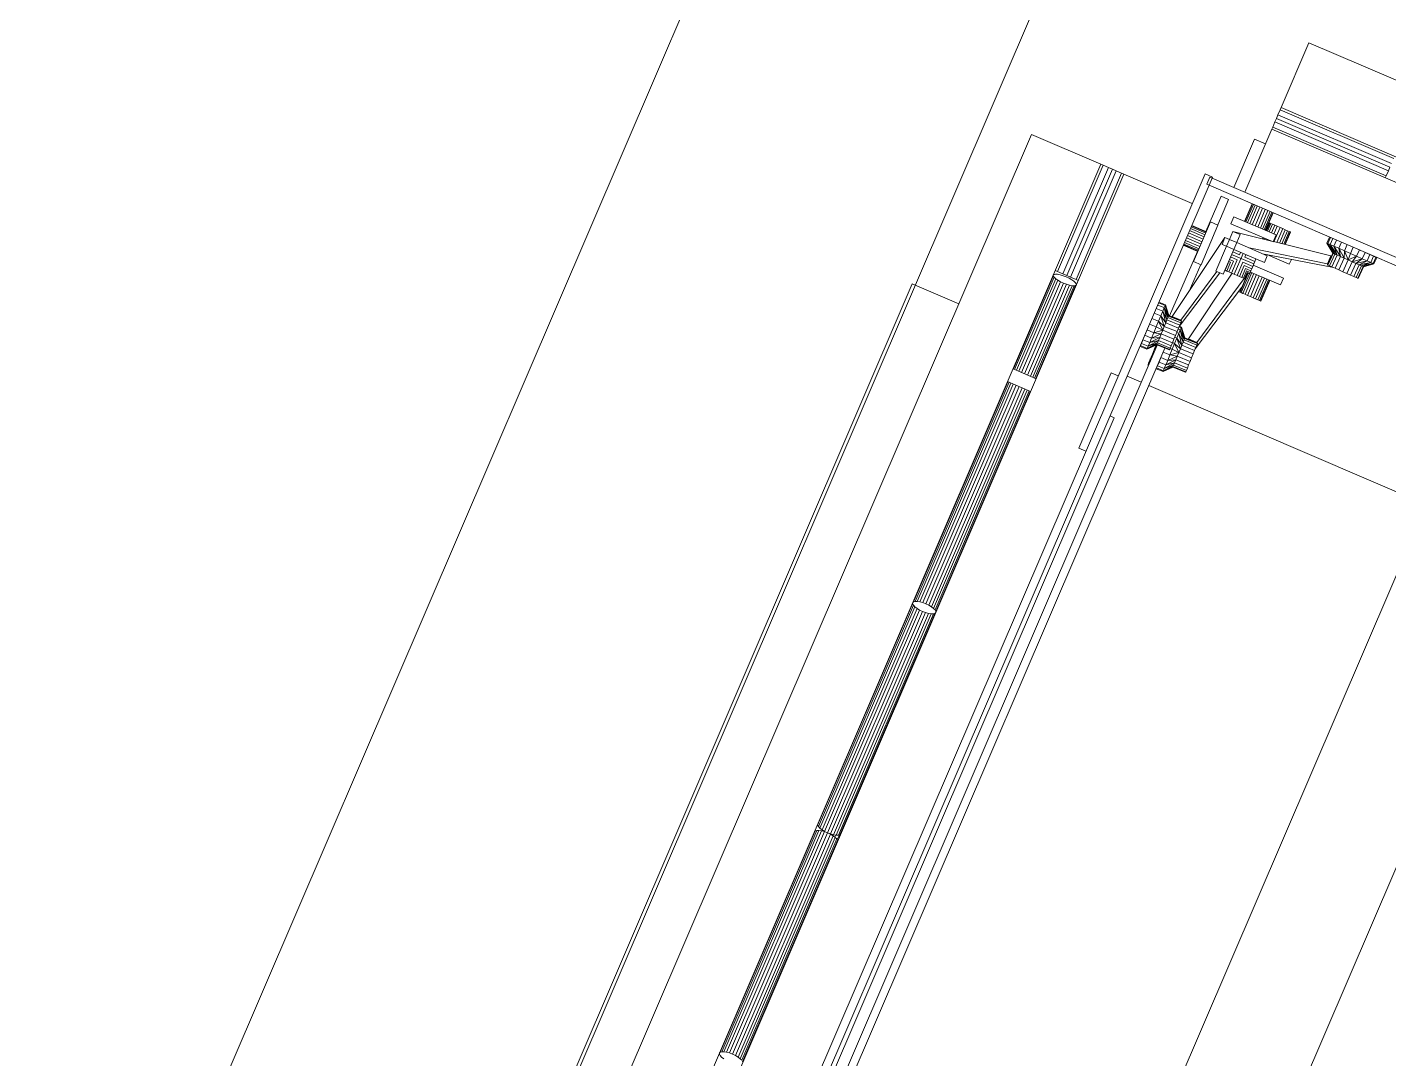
# Model space of a CAD drawing. Header units: metres. Extents: x -48 to 2360, y -1392 to 453.
# Drawn here: x 280.662 to 281.509, y -1327.775 to -1327.133 of the extents above; entities that cross this region are included whole.
import ezdxf

# ---------------------------------------------------------------- set-up
doc = ezdxf.new("R2010")
doc.units = ezdxf.units.M
doc.layers.add('MUEBLES', color=223, linetype='Continuous', lineweight=5, transparency=0.3)
doc.layers.add('TODO', color=210, linetype='Continuous', lineweight=5)

msp = doc.modelspace()

# ---------------------------------------------------------------- linework, layer by layer
at = {"layer": 'MUEBLES', "transparency": 33554687}
for p, q in [((281.45954, -1327.14224), (281.44221, -1327.18259)), ((283.25049, -1327.91127), (281.45954, -1327.14224)), ((281.44164, -1327.18392), (281.44028, -1327.1871)), ((281.44221, -1327.18259), (281.44164, -1327.18392)), ((281.51234, -1327.21428), (281.44164, -1327.18392)), ((281.44221, -1327.18259), (283.23317, -1327.95162)), ((281.43837, -1327.19154), (281.43701, -1327.19472)), ((281.43932, -1327.18932), (281.43837, -1327.19154)), ((281.43837, -1327.19154), (281.50907, -1327.2219)), ((281.44028, -1327.1871), (281.43932, -1327.18932)), ((281.51002, -1327.21968), (281.43932, -1327.18932)), ((281.51097, -1327.21746), (281.44028, -1327.1871)), ((281.28684, -1327.19937), (280.56762, -1328.87432)), ((281.32999, -1327.21789), (281.28684, -1327.19937)), ((281.43644, -1327.19605), (281.41957, -1327.23532)), ((281.43701, -1327.19472), (281.43644, -1327.19605)), ((283.22739, -1327.96507), (281.43644, -1327.19605)), ((281.43701, -1327.19472), (281.5077, -1327.22507)), ((281.42568, -1327.20223), (281.41273, -1327.23239)), ((281.43252, -1327.20516), (281.42568, -1327.20223)), ((280.61077, -1328.89284), (281.32999, -1327.21789)), ((281.33141, -1327.2185), (281.30302, -1327.28462)), ((281.33141, -1327.2185), (281.32999, -1327.21789)), ((281.33481, -1327.21996), (281.33141, -1327.2185)), ((281.34437, -1327.22407), (280.62515, -1328.89902)), ((281.02637, -1328.08202), (281.39486, -1327.22387)), ((281.33481, -1327.21996), (281.30642, -1327.28608)), ((281.30879, -1327.2871), (281.33718, -1327.22098)), ((281.31116, -1327.28812), (281.33955, -1327.222)), ((281.31456, -1327.28958), (281.34295, -1327.22346)), ((281.33718, -1327.22098), (281.33481, -1327.21996)), ((281.33955, -1327.222), (281.33718, -1327.22098)), ((281.34295, -1327.22346), (281.33955, -1327.222)), ((281.34437, -1327.22407), (281.34295, -1327.22346)), ((281.38692, -1327.24234), (281.34437, -1327.22407)), ((281.39486, -1327.22387), (281.39954, -1327.22588)), ((281.39779, -1327.22597), (281.3959, -1327.23035)), ((281.39924, -1327.22659), (281.39736, -1327.23098)), ((281.39924, -1327.22659), (281.39779, -1327.22597)), ((281.39954, -1327.22588), (281.39924, -1327.22659)), ((282.31736, -1327.62083), (281.39924, -1327.22659)), ((281.50713, -1327.2264), (281.5077, -1327.22507)), ((281.5077, -1327.22507), (281.50907, -1327.2219)), ((281.50907, -1327.2219), (281.51002, -1327.21968)), ((281.39736, -1327.23098), (281.03106, -1328.08403)), ((281.3959, -1327.23035), (281.39736, -1327.23098)), ((281.39736, -1327.23098), (282.31547, -1327.62521)), ((281.39541, -1327.2598), (281.40488, -1327.23776)), ((281.40957, -1327.23977), (281.40275, -1327.25565)), ((281.40488, -1327.23776), (281.40957, -1327.23977)), ((281.42413, -1327.24247), (281.41943, -1327.25341)), ((281.42435, -1327.24257), (281.41966, -1327.2535)), ((281.42501, -1327.24285), (281.42031, -1327.25378)), ((281.42606, -1327.2433), (281.42136, -1327.25423)), ((281.42742, -1327.24389), (281.42272, -1327.25482)), ((281.41285, -1327.25058), (281.411, -1327.25488)), ((281.43919, -1327.26189), (281.41285, -1327.25058)), ((281.42901, -1327.24457), (281.42431, -1327.2555)), ((281.42602, -1327.25623), (281.43071, -1327.2453)), ((281.42772, -1327.25696), (281.43242, -1327.24603)), ((281.42931, -1327.25765), (281.434, -1327.24671)), ((281.43067, -1327.25823), (281.43537, -1327.2473)), ((281.43172, -1327.25868), (281.43641, -1327.24775)), ((281.43238, -1327.25896), (281.43707, -1327.24803)), ((281.4326, -1327.25906), (281.4373, -1327.24813)), ((281.38465, -1327.26058), (281.39375, -1327.26449)), ((281.38528, -1327.25909), (281.39439, -1327.263)), ((281.38583, -1327.25782), (281.39494, -1327.26173)), ((281.38625, -1327.25684), (281.39536, -1327.26075)), ((281.38652, -1327.25622), (281.39562, -1327.26013)), ((281.38661, -1327.25601), (281.39571, -1327.25992)), ((281.38778, -1327.2784), (281.39835, -1327.25377)), ((281.40295, -1327.25574), (281.39238, -1327.28037)), ((281.39835, -1327.25377), (281.40295, -1327.25574)), ((281.41215, -1327.25969), (281.41002, -1327.26464)), ((281.411, -1327.25488), (281.43734, -1327.26619)), ((281.41675, -1327.26166), (281.41215, -1327.25969)), ((281.41215, -1327.25969), (281.43625, -1327.26572)), ((281.43499, -1327.2544), (281.43293, -1327.2592)), ((281.43522, -1327.25449), (281.43315, -1327.2593)), ((281.43587, -1327.25477), (281.43381, -1327.25958)), ((281.43692, -1327.25522), (281.43486, -1327.26003)), ((281.43522, -1327.25449), (281.43499, -1327.2544)), ((281.43587, -1327.25477), (281.43522, -1327.25449)), ((281.43692, -1327.25522), (281.43587, -1327.25477)), ((281.43828, -1327.25581), (281.43622, -1327.26061)), ((281.43828, -1327.25581), (281.43692, -1327.25522)), ((281.43776, -1327.2661), (281.44158, -1327.25722)), ((281.43987, -1327.25649), (281.43781, -1327.2613)), ((281.43987, -1327.25649), (281.43828, -1327.25581)), ((281.43959, -1327.26655), (281.44328, -1327.25795)), ((281.44158, -1327.25722), (281.43987, -1327.25649)), ((281.44129, -1327.26698), (281.44487, -1327.25864)), ((281.44328, -1327.25795), (281.44158, -1327.25722)), ((281.44274, -1327.26734), (281.44623, -1327.25922)), ((281.44487, -1327.25864), (281.44328, -1327.25795)), ((281.44386, -1327.26762), (281.44728, -1327.25967)), ((281.44457, -1327.2678), (281.44794, -1327.25995)), ((281.44481, -1327.26786), (281.44816, -1327.26005)), ((281.44623, -1327.25922), (281.44487, -1327.25864)), ((281.44728, -1327.25967), (281.44623, -1327.25922)), ((281.44794, -1327.25995), (281.44728, -1327.25967)), ((281.44816, -1327.26005), (281.44794, -1327.25995)), ((281.40731, -1327.26348), (281.37451, -1327.31263)), ((281.39042, -1327.27224), (281.38132, -1327.26833)), ((281.39051, -1327.27203), (281.38141, -1327.26812)), ((281.39078, -1327.27141), (281.38167, -1327.26751)), ((281.3912, -1327.27044), (281.38209, -1327.26653)), ((281.39174, -1327.26916), (281.38264, -1327.26525)), ((281.39238, -1327.26768), (281.38328, -1327.26377)), ((281.39307, -1327.26608), (281.38396, -1327.26217)), ((281.40817, -1327.26894), (281.40157, -1327.28432)), ((281.40546, -1327.26778), (281.40731, -1327.26348)), ((281.40817, -1327.26894), (281.40546, -1327.26778)), ((281.40731, -1327.26348), (281.41002, -1327.26464)), ((281.41002, -1327.26464), (281.40817, -1327.26894)), ((281.41277, -1327.27092), (281.40817, -1327.26894)), ((281.41002, -1327.26464), (281.41462, -1327.26662)), ((281.41277, -1327.27092), (281.41462, -1327.26662)), ((281.41462, -1327.26662), (281.41675, -1327.26166)), ((281.41462, -1327.26662), (281.43365, -1327.27479)), ((281.43108, -1327.2635), (281.43072, -1327.26434)), ((281.43131, -1327.2636), (281.43096, -1327.2644)), ((281.43196, -1327.26388), (281.43167, -1327.26457)), ((281.43301, -1327.26433), (281.43279, -1327.26485)), ((281.43437, -1327.26491), (281.43424, -1327.26522)), ((281.43596, -1327.2656), (281.43594, -1327.26564)), ((281.43734, -1327.26619), (281.43919, -1327.26189)), ((281.43741, -1327.26601), (281.4732, -1327.27496)), ((281.47077, -1327.26693), (281.47247, -1327.26323)), ((281.4744, -1327.27319), (281.47077, -1327.26693)), ((281.47127, -1327.26715), (281.47077, -1327.26693)), ((281.47472, -1327.27334), (281.47077, -1327.26693)), ((281.47127, -1327.26715), (281.47297, -1327.26345)), ((281.47273, -1327.2678), (281.47127, -1327.26715)), ((281.47568, -1327.27376), (281.47127, -1327.26715)), ((281.47472, -1327.27334), (281.47127, -1327.26715)), ((281.47273, -1327.2678), (281.47444, -1327.26408)), ((281.47506, -1327.26883), (281.47273, -1327.2678)), ((281.47568, -1327.27376), (281.47273, -1327.2678)), ((281.47721, -1327.27444), (281.47273, -1327.2678)), ((281.47506, -1327.26883), (281.47678, -1327.26508)), ((281.47809, -1327.27017), (281.47506, -1327.26883)), ((281.47506, -1327.26883), (281.47721, -1327.27444)), ((281.4792, -1327.27532), (281.47506, -1327.26883)), ((281.47809, -1327.27017), (281.47983, -1327.26639)), ((281.48162, -1327.27174), (281.48338, -1327.26792)), ((281.37286, -1327.31231), (281.39012, -1327.27211)), ((281.40617, -1327.2863), (281.41277, -1327.27092)), ((281.41014, -1327.27706), (281.4127, -1327.27816)), ((281.41077, -1327.27557), (281.41493, -1327.27736)), ((281.41139, -1327.2856), (281.41493, -1327.27736)), ((281.41146, -1327.27398), (281.42525, -1327.2799)), ((281.4163, -1327.27417), (281.41214, -1327.27239)), ((281.4318, -1327.27909), (281.41277, -1327.27092)), ((281.41863, -1327.27343), (281.41309, -1327.28633)), ((281.4163, -1327.27417), (281.41693, -1327.2727)), ((281.42034, -1327.27417), (281.4197, -1327.27563)), ((281.42594, -1327.27831), (281.4197, -1327.27563)), ((281.47107, -1327.27992), (281.42231, -1327.26992)), ((281.42594, -1327.27831), (281.42657, -1327.27684)), ((281.4748, -1327.28217), (281.43076, -1327.27355)), ((281.43365, -1327.27479), (281.4318, -1327.27909)), ((281.43332, -1327.27405), (281.44736, -1327.28008)), ((281.44736, -1327.28008), (281.44866, -1327.27705)), ((281.4744, -1327.27319), (281.47103, -1327.2805)), ((281.47107, -1327.27992), (281.4732, -1327.27496)), ((281.47472, -1327.27334), (281.47136, -1327.28064)), ((281.47568, -1327.27376), (281.47232, -1327.28107)), ((281.4732, -1327.27496), (281.47352, -1327.2751)), ((281.47721, -1327.27444), (281.47384, -1327.28174)), ((281.47472, -1327.27334), (281.4744, -1327.27319)), ((281.47568, -1327.27376), (281.47472, -1327.27334)), ((281.47721, -1327.27444), (281.47568, -1327.27376)), ((281.4792, -1327.27532), (281.47583, -1327.28263)), ((281.4792, -1327.27532), (281.47721, -1327.27444)), ((281.48151, -1327.27635), (281.47809, -1327.27017)), ((281.4792, -1327.27532), (281.47809, -1327.27017)), ((281.48162, -1327.27174), (281.47809, -1327.27017)), ((281.48151, -1327.27635), (281.47815, -1327.28365)), ((281.48151, -1327.27635), (281.4792, -1327.27532)), ((281.484, -1327.27745), (281.48063, -1327.28475)), ((281.48162, -1327.27174), (281.48151, -1327.27635)), ((281.484, -1327.27745), (281.48151, -1327.27635)), ((281.484, -1327.27745), (281.48162, -1327.27174)), ((281.48541, -1327.27342), (281.48162, -1327.27174)), ((281.48541, -1327.27342), (281.484, -1327.27745)), ((281.48919, -1327.2751), (281.484, -1327.27745)), ((281.48649, -1327.27855), (281.484, -1327.27745)), ((281.48719, -1327.26955), (281.48541, -1327.27342)), ((281.48919, -1327.2751), (281.48541, -1327.27342)), ((281.48649, -1327.27855), (281.48919, -1327.2751)), ((281.49272, -1327.27666), (281.48649, -1327.27855)), ((281.48714, -1327.26953), (281.48719, -1327.26955)), ((281.48719, -1327.26955), (281.49097, -1327.27123)), ((281.4888, -1327.27958), (281.49272, -1327.27666)), ((281.49097, -1327.27123), (281.48919, -1327.2751)), ((281.49272, -1327.27666), (281.48919, -1327.2751)), ((281.48955, -1327.2706), (281.48957, -1327.27057)), ((281.49097, -1327.27123), (281.49451, -1327.2728)), ((281.49176, -1327.27158), (281.49178, -1327.27153)), ((281.49451, -1327.2728), (281.49272, -1327.27666)), ((281.49576, -1327.27801), (281.49272, -1327.27666)), ((281.49365, -1327.27242), (281.49369, -1327.27234)), ((281.49451, -1327.2728), (281.49754, -1327.27414)), ((281.49511, -1327.27306), (281.49515, -1327.27297)), ((281.49754, -1327.27414), (281.49576, -1327.27801)), ((281.49602, -1327.27347), (281.49607, -1327.27337)), ((281.49633, -1327.27361), (281.49638, -1327.2735)), ((281.49754, -1327.27414), (281.49986, -1327.27517)), ((281.49986, -1327.27517), (281.49808, -1327.27904)), ((281.50132, -1327.27582), (281.49954, -1327.27968)), ((281.49986, -1327.27517), (281.50132, -1327.27582)), ((281.50182, -1327.27604), (281.50004, -1327.27991)), ((281.50132, -1327.27582), (281.50182, -1327.27604)), ((281.30177, -1327.28626), (281.30085, -1327.28642)), ((281.3016, -1327.28401), (281.30302, -1327.28462)), ((281.30309, -1327.28634), (281.30177, -1327.28626)), ((281.30302, -1327.28462), (281.30642, -1327.28608)), ((281.30471, -1327.28667), (281.30309, -1327.28634)), ((281.30642, -1327.28608), (281.30879, -1327.2871)), ((281.3788, -1327.31886), (281.40409, -1327.2854)), ((281.37981, -1327.3149), (281.40223, -1327.2846)), ((281.41173, -1327.28575), (281.38453, -1327.32651)), ((281.39217, -1327.28028), (281.38509, -1327.29677)), ((281.39238, -1327.28037), (281.38778, -1327.2784)), ((281.40157, -1327.28432), (281.40617, -1327.2863)), ((281.40739, -1327.28389), (281.40723, -1327.28382)), ((281.40739, -1327.28389), (281.40932, -1327.27938)), ((281.40844, -1327.28433), (281.40739, -1327.28389)), ((281.40844, -1327.28433), (281.41079, -1327.27885)), ((281.4098, -1327.28492), (281.40844, -1327.28433)), ((281.40917, -1327.27931), (281.40932, -1327.27938)), ((281.40959, -1327.27833), (281.41079, -1327.27885)), ((281.4098, -1327.28492), (281.4127, -1327.27816)), ((281.41139, -1327.2856), (281.4098, -1327.28492)), ((281.41309, -1327.28633), (281.41139, -1327.2856)), ((281.4148, -1327.28707), (281.41309, -1327.28633)), ((281.41834, -1327.27882), (281.4148, -1327.28707)), ((281.41929, -1327.28099), (281.41638, -1327.28775)), ((281.41653, -1327.2974), (281.42158, -1327.28562)), ((281.41675, -1327.29749), (281.42181, -1327.28572)), ((281.41741, -1327.29777), (281.42247, -1327.286)), ((281.4201, -1327.28285), (281.41775, -1327.28833)), ((281.41834, -1327.27882), (281.42457, -1327.2815)), ((281.41846, -1327.29822), (281.424, -1327.28532)), ((281.42073, -1327.28428), (281.41879, -1327.28878)), ((281.41929, -1327.28099), (281.42393, -1327.28298)), ((281.42112, -1327.28517), (281.41945, -1327.28906)), ((281.42126, -1327.28548), (281.41968, -1327.28916)), ((281.41982, -1327.29881), (281.42536, -1327.28591)), ((281.4201, -1327.28285), (281.42338, -1327.28426)), ((281.4204, -1327.28748), (281.42132, -1327.28623)), ((281.42073, -1327.28428), (281.42296, -1327.28524)), ((281.42112, -1327.28517), (281.4227, -1327.28585)), ((281.42126, -1327.28548), (281.42261, -1327.28606)), ((281.42261, -1327.28606), (281.4227, -1327.28585)), ((281.4227, -1327.28585), (281.42296, -1327.28524)), ((281.42296, -1327.28524), (281.42338, -1327.28426)), ((281.44182, -1327.29298), (281.42309, -1327.28494)), ((281.42338, -1327.28426), (281.42393, -1327.28298)), ((281.42393, -1327.28298), (281.42457, -1327.2815)), ((281.42457, -1327.2815), (281.42525, -1327.2799)), ((281.42494, -1327.28064), (281.44367, -1327.28868)), ((281.42525, -1327.2799), (281.42594, -1327.27831)), ((281.47103, -1327.2805), (281.47136, -1327.28064)), ((281.47126, -1327.28), (281.47107, -1327.27992)), ((281.47136, -1327.28064), (281.47232, -1327.28107)), ((281.47232, -1327.28107), (281.47384, -1327.28174)), ((281.47384, -1327.28174), (281.47583, -1327.28263)), ((281.47583, -1327.28263), (281.47815, -1327.28365)), ((281.47815, -1327.28365), (281.48063, -1327.28475)), ((281.48063, -1327.28475), (281.48312, -1327.28586)), ((281.48312, -1327.28586), (281.48649, -1327.27855)), ((281.48312, -1327.28586), (281.48544, -1327.28688)), ((281.48544, -1327.28688), (281.4888, -1327.27958)), ((281.4888, -1327.27958), (281.48649, -1327.27855)), ((281.48743, -1327.28777), (281.49079, -1327.28046)), ((281.49576, -1327.27801), (281.4888, -1327.27958)), ((281.49079, -1327.28046), (281.4888, -1327.27958)), ((281.48895, -1327.28844), (281.49232, -1327.28114)), ((281.48991, -1327.28887), (281.49328, -1327.28156)), ((281.49024, -1327.28901), (281.4936, -1327.28171)), ((281.49079, -1327.28046), (281.49576, -1327.27801)), ((281.49808, -1327.27904), (281.49079, -1327.28046)), ((281.49232, -1327.28114), (281.49079, -1327.28046)), ((281.49808, -1327.27904), (281.49232, -1327.28114)), ((281.49954, -1327.27968), (281.49232, -1327.28114)), ((281.49328, -1327.28156), (281.49232, -1327.28114)), ((281.49954, -1327.27968), (281.49328, -1327.28156)), ((281.50004, -1327.27991), (281.49328, -1327.28156)), ((281.4936, -1327.28171), (281.49328, -1327.28156)), ((281.50004, -1327.27991), (281.4936, -1327.28171)), ((281.49808, -1327.27904), (281.49576, -1327.27801)), ((281.49808, -1327.27904), (281.49954, -1327.27968)), ((281.50004, -1327.27991), (281.49954, -1327.27968)), ((280.41933, -1329.13968), (281.21259, -1327.29231)), ((281.21259, -1327.29231), (281.24158, -1327.30476)), ((281.30042, -1327.28743), (281.27559, -1327.34526)), ((281.30094, -1327.28821), (281.27631, -1327.34557)), ((281.30191, -1327.2891), (281.27745, -1327.34606)), ((281.30326, -1327.29005), (281.27894, -1327.3467)), ((281.30491, -1327.29099), (281.28067, -1327.34744)), ((281.30675, -1327.29185), (281.28254, -1327.34824)), ((281.2844, -1327.34904), (281.30864, -1327.29259)), ((281.28613, -1327.34978), (281.31046, -1327.29314)), ((281.28762, -1327.35042), (281.31208, -1327.29347)), ((281.28876, -1327.35091), (281.31339, -1327.29355)), ((281.28948, -1327.35122), (281.31431, -1327.29339)), ((281.30085, -1327.28642), (281.30039, -1327.28682)), ((281.30039, -1327.28682), (281.30042, -1327.28743)), ((281.30042, -1327.28743), (281.30094, -1327.28821)), ((281.30094, -1327.28821), (281.30191, -1327.2891)), ((281.30191, -1327.2891), (281.30326, -1327.29005)), ((281.30326, -1327.29005), (281.30491, -1327.29099)), ((281.30653, -1327.28722), (281.30471, -1327.28667)), ((281.30491, -1327.29099), (281.30675, -1327.29185)), ((281.30842, -1327.28796), (281.30653, -1327.28722)), ((281.30675, -1327.29185), (281.30864, -1327.29259)), ((281.31025, -1327.28882), (281.30842, -1327.28796)), ((281.30864, -1327.29259), (281.31046, -1327.29314)), ((281.30879, -1327.2871), (281.31116, -1327.28812)), ((281.3119, -1327.28976), (281.31025, -1327.28882)), ((281.31046, -1327.29314), (281.31208, -1327.29347)), ((281.31116, -1327.28812), (281.31456, -1327.28958)), ((281.31326, -1327.29071), (281.3119, -1327.28976)), ((281.31208, -1327.29347), (281.31339, -1327.29355)), ((281.31423, -1327.29161), (281.31326, -1327.29071)), ((281.31339, -1327.29355), (281.31431, -1327.29339)), ((281.31475, -1327.29238), (281.31423, -1327.29161)), ((281.31431, -1327.29339), (281.31477, -1327.29299)), ((281.31456, -1327.28958), (281.31598, -1327.29019)), ((281.31477, -1327.29299), (281.31475, -1327.29238)), ((281.38882, -1327.33275), (281.41783, -1327.29437)), ((281.38983, -1327.32879), (281.41928, -1327.28899)), ((281.41638, -1327.28775), (281.4148, -1327.28707)), ((281.41775, -1327.28833), (281.41638, -1327.28775)), ((281.41879, -1327.28878), (281.41775, -1327.28833)), ((281.41945, -1327.28906), (281.41879, -1327.28878)), ((281.41968, -1327.28916), (281.41945, -1327.28906)), ((281.42141, -1327.29949), (281.42695, -1327.28659)), ((281.42865, -1327.28732), (281.42311, -1327.30022)), ((281.43036, -1327.28805), (281.42482, -1327.30096)), ((281.43194, -1327.28874), (281.4264, -1327.30164)), ((281.43331, -1327.28932), (281.42777, -1327.30222)), ((281.43435, -1327.28977), (281.42881, -1327.30267)), ((281.43501, -1327.29005), (281.42947, -1327.30295)), ((281.43524, -1327.29015), (281.4297, -1327.30305)), ((281.44367, -1327.28868), (281.44182, -1327.29298)), ((281.48544, -1327.28688), (281.48743, -1327.28777)), ((281.48743, -1327.28777), (281.48895, -1327.28844)), ((281.48895, -1327.28844), (281.48991, -1327.28887)), ((281.48991, -1327.28887), (281.49024, -1327.28901)), ((281.41675, -1327.29749), (281.41653, -1327.2974)), ((281.41741, -1327.29777), (281.41675, -1327.29749)), ((281.41846, -1327.29822), (281.41741, -1327.29777)), ((281.41982, -1327.29881), (281.41846, -1327.29822)), ((281.42141, -1327.29949), (281.41982, -1327.29881)), ((281.42311, -1327.30022), (281.42141, -1327.29949)), ((281.42482, -1327.30096), (281.42311, -1327.30022)), ((281.4264, -1327.30164), (281.42482, -1327.30096)), ((281.42777, -1327.30222), (281.4264, -1327.30164)), ((281.42881, -1327.30267), (281.42777, -1327.30222)), ((281.42947, -1327.30295), (281.42881, -1327.30267)), ((281.4297, -1327.30305), (281.42947, -1327.30295)), ((281.36733, -1327.31219), (281.3632, -1327.31053)), ((281.36851, -1327.30932), (281.36442, -1327.30768)), ((281.36942, -1327.30712), (281.36536, -1327.30549)), ((281.36999, -1327.30574), (281.36595, -1327.30411)), ((281.37019, -1327.30527), (281.36615, -1327.30364)), ((281.36733, -1327.31219), (281.36851, -1327.30932)), ((281.36851, -1327.30932), (281.36942, -1327.30712)), ((281.36851, -1327.30932), (281.3712, -1327.31474)), ((281.37042, -1327.31662), (281.36851, -1327.30932)), ((281.36942, -1327.30712), (281.36999, -1327.30574)), ((281.37179, -1327.3133), (281.36942, -1327.30712)), ((281.3712, -1327.31474), (281.36942, -1327.30712)), ((281.36999, -1327.30574), (281.37019, -1327.30527)), ((281.37179, -1327.3133), (281.36999, -1327.30574)), ((281.37217, -1327.31239), (281.36999, -1327.30574)), ((281.3723, -1327.31208), (281.37019, -1327.30527)), ((281.37217, -1327.31239), (281.37019, -1327.30527)), ((281.36024, -1327.31741), (281.35876, -1327.32099)), ((281.35932, -1327.31965), (281.35929, -1327.31963)), ((281.36026, -1327.31736), (281.36024, -1327.31741)), ((281.36024, -1327.31741), (281.36447, -1327.31911)), ((281.36595, -1327.31553), (281.36177, -1327.31385)), ((281.36298, -1327.32269), (281.36447, -1327.31911)), ((281.36447, -1327.31911), (281.36595, -1327.31553)), ((281.36447, -1327.31911), (281.36854, -1327.32116)), ((281.36595, -1327.31553), (281.36733, -1327.31219)), ((281.36595, -1327.31553), (281.36951, -1327.31881)), ((281.36854, -1327.32116), (281.36595, -1327.31553)), ((281.36951, -1327.31881), (281.36733, -1327.31219)), ((281.37042, -1327.31662), (281.36733, -1327.31219)), ((281.36854, -1327.32116), (281.36951, -1327.31881)), ((281.36951, -1327.31881), (281.37042, -1327.31662)), ((281.36951, -1327.31881), (281.37749, -1327.32202)), ((281.37042, -1327.31662), (281.3712, -1327.31474)), ((281.37042, -1327.31662), (281.3784, -1327.31984)), ((281.3712, -1327.31474), (281.37179, -1327.3133)), ((281.3712, -1327.31474), (281.37917, -1327.31795)), ((281.37179, -1327.3133), (281.37217, -1327.31239)), ((281.37179, -1327.3133), (281.37977, -1327.31651)), ((281.37217, -1327.31239), (281.3723, -1327.31208)), ((281.37217, -1327.31239), (281.38015, -1327.3156)), ((281.3723, -1327.31208), (281.38027, -1327.3153)), ((281.37451, -1327.31263), (281.37438, -1327.31292)), ((281.37981, -1327.3149), (281.37451, -1327.31263)), ((281.3784, -1327.31984), (281.37749, -1327.32202)), ((281.37917, -1327.31795), (281.3784, -1327.31984)), ((281.38001, -1327.31963), (281.3787, -1327.3191)), ((281.38021, -1327.31916), (281.37895, -1327.31865)), ((281.37977, -1327.31651), (281.37917, -1327.31795)), ((281.37944, -1327.32101), (281.38001, -1327.31963)), ((281.37973, -1327.31508), (281.37981, -1327.3149)), ((281.38015, -1327.3156), (281.37977, -1327.31651)), ((281.38001, -1327.31963), (281.38021, -1327.31916)), ((281.38181, -1327.32719), (281.38001, -1327.31963)), ((281.38219, -1327.32628), (281.38001, -1327.31963)), ((281.38027, -1327.3153), (281.38015, -1327.3156)), ((281.38232, -1327.32597), (281.38021, -1327.31916)), ((281.38219, -1327.32628), (281.38021, -1327.31916)), ((281.3562, -1327.32719), (281.35529, -1327.32939)), ((281.35738, -1327.32433), (281.3562, -1327.32719)), ((281.3562, -1327.32719), (281.36042, -1327.32889)), ((281.35667, -1327.32606), (281.35655, -1327.32601)), ((281.35679, -1327.32576), (281.35668, -1327.32572)), ((281.35715, -1327.3249), (281.35704, -1327.32486)), ((281.35876, -1327.32099), (281.35738, -1327.32433)), ((281.35738, -1327.32433), (281.3616, -1327.32603)), ((281.35772, -1327.32352), (281.35763, -1327.32349)), ((281.35846, -1327.32173), (281.3584, -1327.32171)), ((281.35876, -1327.32099), (281.36298, -1327.32269)), ((281.35951, -1327.33109), (281.36589, -1327.32758)), ((281.36042, -1327.32889), (281.36666, -1327.3257)), ((281.36042, -1327.32889), (281.3616, -1327.32603)), ((281.36589, -1327.32758), (281.36042, -1327.32889)), ((281.3616, -1327.32603), (281.36298, -1327.32269)), ((281.3616, -1327.32603), (281.36757, -1327.32351)), ((281.36666, -1327.3257), (281.3616, -1327.32603)), ((281.36298, -1327.32269), (281.36854, -1327.32116)), ((281.36757, -1327.32351), (281.36298, -1327.32269)), ((281.36529, -1327.32902), (281.36589, -1327.32758)), ((281.36589, -1327.32758), (281.36666, -1327.3257)), ((281.37386, -1327.33079), (281.36589, -1327.32758)), ((281.36666, -1327.3257), (281.36757, -1327.32351)), ((281.37464, -1327.32891), (281.36666, -1327.3257)), ((281.36757, -1327.32351), (281.36854, -1327.32116)), ((281.37555, -1327.32672), (281.36757, -1327.32351)), ((281.36854, -1327.32116), (281.37652, -1327.32437)), ((281.37555, -1327.32672), (281.37464, -1327.32891)), ((281.37652, -1327.32437), (281.37555, -1327.32672)), ((281.37597, -1327.32942), (281.37735, -1327.32608)), ((281.37735, -1327.32608), (281.37603, -1327.32555)), ((281.37749, -1327.32202), (281.37652, -1327.32437)), ((281.37853, -1327.32321), (281.37722, -1327.32268)), ((281.37735, -1327.32608), (281.37853, -1327.32321)), ((281.37953, -1327.3327), (281.37735, -1327.32608)), ((281.38044, -1327.33051), (281.37735, -1327.32608)), ((281.37944, -1327.32101), (281.37813, -1327.32048)), ((281.37853, -1327.32321), (281.37944, -1327.32101)), ((281.37853, -1327.32321), (281.38122, -1327.32863)), ((281.38044, -1327.33051), (281.37853, -1327.32321)), ((281.38181, -1327.32719), (281.37944, -1327.32101)), ((281.38122, -1327.32863), (281.37944, -1327.32101)), ((281.38044, -1327.33051), (281.38122, -1327.32863)), ((281.38122, -1327.32863), (281.38181, -1327.32719)), ((281.38122, -1327.32863), (281.38919, -1327.33184)), ((281.38181, -1327.32719), (281.38219, -1327.32628)), ((281.38181, -1327.32719), (281.38979, -1327.3304)), ((281.38219, -1327.32628), (281.38232, -1327.32597)), ((281.38219, -1327.32628), (281.39017, -1327.32949)), ((281.38232, -1327.32597), (281.39029, -1327.32918)), ((281.38453, -1327.32651), (281.3844, -1327.32681)), ((281.38983, -1327.32879), (281.38453, -1327.32651)), ((281.07174, -1328.01359), (281.36511, -1327.33037)), ((281.36984, -1327.33228), (281.07638, -1328.01571)), ((281.35472, -1327.33077), (281.35452, -1327.33124)), ((281.35452, -1327.33124), (281.35874, -1327.33294)), ((281.35529, -1327.32939), (281.35472, -1327.33077)), ((281.35472, -1327.33077), (281.35894, -1327.33247)), ((281.35529, -1327.32939), (281.35951, -1327.33109)), ((281.35874, -1327.33294), (281.36491, -1327.32993)), ((281.35874, -1327.33294), (281.36479, -1327.33024)), ((281.35874, -1327.33294), (281.35894, -1327.33247)), ((281.35894, -1327.33247), (281.36529, -1327.32902)), ((281.35894, -1327.33247), (281.36491, -1327.32993)), ((281.35951, -1327.33109), (281.35894, -1327.33247)), ((281.35951, -1327.33109), (281.36042, -1327.32889)), ((281.35951, -1327.33109), (281.36529, -1327.32902)), ((281.3609, -1327.33894), (281.36208, -1327.33607)), ((281.3614, -1327.33772), (281.36208, -1327.33607)), ((281.36208, -1327.33607), (281.36347, -1327.33274)), ((281.36313, -1327.33497), (281.36244, -1327.33521)), ((281.36347, -1327.33274), (281.36443, -1327.3304)), ((281.3643, -1327.33226), (281.36365, -1327.33229)), ((281.36479, -1327.33024), (281.36491, -1327.32993)), ((281.37276, -1327.33345), (281.36479, -1327.33024)), ((281.36491, -1327.32993), (281.36529, -1327.32902)), ((281.37289, -1327.33314), (281.36491, -1327.32993)), ((281.37327, -1327.33224), (281.36529, -1327.32902)), ((281.36878, -1327.33488), (281.3674, -1327.33822)), ((281.36848, -1327.33562), (281.36842, -1327.3356)), ((281.36986, -1327.33228), (281.36878, -1327.33488)), ((281.36878, -1327.33488), (281.373, -1327.33658)), ((281.36934, -1327.33354), (281.36931, -1327.33352)), ((281.37162, -1327.33992), (281.373, -1327.33658)), ((281.37289, -1327.33314), (281.37276, -1327.33345)), ((281.37327, -1327.33224), (281.37289, -1327.33314)), ((281.373, -1327.33658), (281.37449, -1327.333)), ((281.373, -1327.33658), (281.37856, -1327.33505)), ((281.37759, -1327.3374), (281.373, -1327.33658)), ((281.37317, -1327.33247), (281.37449, -1327.333)), ((281.37386, -1327.33079), (281.37327, -1327.33224)), ((281.37464, -1327.32891), (281.37386, -1327.33079)), ((281.37449, -1327.333), (281.37597, -1327.32942)), ((281.37449, -1327.333), (281.37856, -1327.33505)), ((281.37597, -1327.32942), (281.37465, -1327.32889)), ((281.37597, -1327.32942), (281.37953, -1327.3327)), ((281.37856, -1327.33505), (281.37597, -1327.32942)), ((281.37759, -1327.3374), (281.37856, -1327.33505)), ((281.37856, -1327.33505), (281.37953, -1327.3327)), ((281.37856, -1327.33505), (281.38654, -1327.33826)), ((281.37953, -1327.3327), (281.38044, -1327.33051)), ((281.37953, -1327.3327), (281.38751, -1327.33591)), ((281.38044, -1327.33051), (281.38842, -1327.33372)), ((281.38751, -1327.33591), (281.38654, -1327.33826)), ((281.38842, -1327.33372), (281.38751, -1327.33591)), ((281.38919, -1327.33184), (281.38842, -1327.33372)), ((281.38979, -1327.3304), (281.38919, -1327.33184)), ((281.38975, -1327.32897), (281.38983, -1327.32879)), ((281.39017, -1327.32949), (281.38979, -1327.3304)), ((281.39029, -1327.32918), (281.39017, -1327.32949)), ((281.28973, -1327.35133), (281.27534, -1327.34515)), ((281.35942, -1327.34252), (281.35922, -1327.34299)), ((281.35922, -1327.34299), (281.35942, -1327.34252)), ((281.35942, -1327.34252), (281.35999, -1327.34114)), ((281.36068, -1327.34069), (281.35994, -1327.34126)), ((281.35999, -1327.34114), (281.3609, -1327.33894)), ((281.36085, -1327.3403), (281.36011, -1327.34085)), ((281.36061, -1327.33964), (281.3609, -1327.33894)), ((281.36134, -1327.33914), (281.36061, -1327.33964)), ((281.36212, -1327.33733), (281.3614, -1327.33772)), ((281.36474, -1327.34466), (281.36454, -1327.34513)), ((281.36454, -1327.34513), (281.36876, -1327.34683)), ((281.36531, -1327.34328), (281.36474, -1327.34466)), ((281.36474, -1327.34466), (281.36896, -1327.34636)), ((281.36622, -1327.34108), (281.36531, -1327.34328)), ((281.36531, -1327.34328), (281.36953, -1327.34498)), ((281.3674, -1327.33822), (281.36622, -1327.34108)), ((281.36622, -1327.34108), (281.37044, -1327.34278)), ((281.36669, -1327.33995), (281.36657, -1327.3399)), ((281.36681, -1327.33965), (281.3667, -1327.33961)), ((281.36717, -1327.33879), (281.36707, -1327.33875)), ((281.3674, -1327.33822), (281.37162, -1327.33992)), ((281.36774, -1327.33741), (281.36765, -1327.33738)), ((281.36876, -1327.34683), (281.37493, -1327.34382)), ((281.36876, -1327.34683), (281.37481, -1327.34413)), ((281.36896, -1327.34636), (281.37531, -1327.34291)), ((281.36896, -1327.34636), (281.37493, -1327.34382)), ((281.36953, -1327.34498), (281.36896, -1327.34636)), ((281.36953, -1327.34498), (281.37591, -1327.34147)), ((281.36953, -1327.34498), (281.37044, -1327.34278)), ((281.36953, -1327.34498), (281.37531, -1327.34291)), ((281.37044, -1327.34278), (281.37668, -1327.33959)), ((281.37044, -1327.34278), (281.37162, -1327.33992)), ((281.37591, -1327.34147), (281.37044, -1327.34278)), ((281.37162, -1327.33992), (281.37759, -1327.3374)), ((281.37668, -1327.33959), (281.37162, -1327.33992)), ((281.37481, -1327.34413), (281.37493, -1327.34382)), ((281.38278, -1327.34734), (281.37481, -1327.34413)), ((281.37493, -1327.34382), (281.37531, -1327.34291)), ((281.38291, -1327.34703), (281.37493, -1327.34382)), ((281.37531, -1327.34291), (281.37591, -1327.34147)), ((281.38329, -1327.34613), (281.37531, -1327.34291)), ((281.37591, -1327.34147), (281.37668, -1327.33959)), ((281.38388, -1327.34468), (281.37591, -1327.34147)), ((281.37668, -1327.33959), (281.37759, -1327.3374)), ((281.38466, -1327.3428), (281.37668, -1327.33959)), ((281.38557, -1327.34061), (281.37759, -1327.3374)), ((281.38388, -1327.34468), (281.38329, -1327.34613)), ((281.38466, -1327.3428), (281.38388, -1327.34468)), ((281.38557, -1327.34061), (281.38466, -1327.3428)), ((281.38654, -1327.33826), (281.38557, -1327.34061)), ((281.27215, -1327.35326), (281.21337, -1327.49016)), ((281.27287, -1327.35357), (281.21433, -1327.4899)), ((281.27401, -1327.35406), (281.21569, -1327.48989)), ((281.27191, -1327.35316), (281.28629, -1327.35933)), ((281.33636, -1327.34772), (281.31626, -1327.39452)), ((281.34085, -1327.34964), (281.33636, -1327.34772)), ((281.34636, -1327.34975), (281.35516, -1327.35353)), ((281.36876, -1327.34683), (281.36896, -1327.34636)), ((281.38291, -1327.34703), (281.38278, -1327.34734)), ((281.38329, -1327.34613), (281.38291, -1327.34703)), ((281.2755, -1327.3547), (281.21734, -1327.49015)), ((281.27724, -1327.35544), (281.21918, -1327.49066)), ((281.2791, -1327.35624), (281.22107, -1327.49138)), ((281.2229, -1327.49226), (281.28096, -1327.35704)), ((281.22453, -1327.49324), (281.28269, -1327.35779)), ((281.22586, -1327.49426), (281.28418, -1327.35843)), ((281.22679, -1327.49525), (281.28533, -1327.35892)), ((281.22726, -1327.49613), (281.28604, -1327.35923)), ((281.35985, -1327.35555), (281.88393, -1327.58058)), ((281.06746, -1328.0064), (281.33832, -1327.3756)), ((281.33832, -1327.3756), (281.33573, -1327.37449)), ((281.31626, -1327.39452), (281.32075, -1327.39644)), ((281.31185, -1327.94424), (281.5314, -1327.43292)), ((281.21284, -1327.4914), (281.15369, -1327.62914)), ((281.21331, -1327.49228), (281.15416, -1327.63003)), ((281.21424, -1327.49327), (281.15509, -1327.63101)), ((281.21556, -1327.49429), (281.15642, -1327.63203)), ((281.2172, -1327.49527), (281.15805, -1327.63301)), ((281.21902, -1327.49615), (281.15988, -1327.63389)), ((281.16177, -1327.63461), (281.22092, -1327.49687)), ((281.16361, -1327.63512), (281.22276, -1327.49738)), ((281.16526, -1327.63538), (281.22441, -1327.49764)), ((281.16662, -1327.63538), (281.22576, -1327.49763)), ((281.16758, -1327.63511), (281.22673, -1327.49737)), ((281.21286, -1327.49068), (281.21284, -1327.4914)), ((281.21284, -1327.4914), (281.21331, -1327.49228)), ((281.21337, -1327.49016), (281.21286, -1327.49068)), ((281.21331, -1327.49228), (281.21424, -1327.49327)), ((281.21433, -1327.4899), (281.21337, -1327.49016)), ((281.21424, -1327.49327), (281.21556, -1327.49429)), ((281.21569, -1327.48989), (281.21433, -1327.4899)), ((281.21556, -1327.49429), (281.2172, -1327.49527)), ((281.21734, -1327.49015), (281.21569, -1327.48989)), ((281.2172, -1327.49527), (281.21902, -1327.49615)), ((281.21918, -1327.49066), (281.21734, -1327.49015)), ((281.21902, -1327.49615), (281.22092, -1327.49687)), ((281.22107, -1327.49138), (281.21918, -1327.49066)), ((281.22092, -1327.49687), (281.22276, -1327.49738)), ((281.2229, -1327.49226), (281.22107, -1327.49138)), ((281.22276, -1327.49738), (281.22441, -1327.49764)), ((281.22453, -1327.49324), (281.2229, -1327.49226)), ((281.22441, -1327.49764), (281.22576, -1327.49763)), ((281.22586, -1327.49426), (281.22453, -1327.49324)), ((281.22576, -1327.49763), (281.22673, -1327.49737)), ((281.22679, -1327.49525), (281.22586, -1327.49426)), ((281.22673, -1327.49737), (281.22724, -1327.49685)), ((281.22726, -1327.49613), (281.22679, -1327.49525)), ((281.22724, -1327.49685), (281.22726, -1327.49613)), ((281.04197, -1328.75435), (281.57081, -1327.52277)), ((281.15217, -1327.63268), (281.09303, -1327.77042)), ((281.15314, -1327.63241), (281.09399, -1327.77016)), ((281.15449, -1327.63241), (281.09535, -1327.77015)), ((281.15614, -1327.63267), (281.097, -1327.77041)), ((281.15798, -1327.63318), (281.09883, -1327.77092)), ((281.10073, -1327.77164), (281.15988, -1327.63389)), ((281.15217, -1327.63268), (281.15166, -1327.63319)), ((281.15314, -1327.63241), (281.15217, -1327.63268)), ((281.15449, -1327.63241), (281.15314, -1327.63241)), ((281.15371, -1327.62842), (281.15369, -1327.62914)), ((281.15369, -1327.62914), (281.15416, -1327.63003)), ((281.15416, -1327.63003), (281.15509, -1327.63101)), ((281.15614, -1327.63267), (281.15449, -1327.63241)), ((281.15509, -1327.63101), (281.15642, -1327.63203)), ((281.15798, -1327.63318), (281.15614, -1327.63267)), ((281.15642, -1327.63203), (281.15805, -1327.63301)), ((281.15988, -1327.63389), (281.15798, -1327.63318)), ((281.15805, -1327.63301), (281.15988, -1327.63389)), ((281.15936, -1327.6337), (281.15937, -1327.63365)), ((281.15961, -1327.63377), (281.1596, -1327.63379)), ((281.1617, -1327.63477), (281.15988, -1327.63389)), ((281.15988, -1327.63389), (281.16177, -1327.63461)), ((281.10256, -1327.77252), (281.1617, -1327.63477)), ((281.10419, -1327.7735), (281.16334, -1327.63576)), ((281.10552, -1327.77452), (281.16466, -1327.63678)), ((281.10645, -1327.7755), (281.16559, -1327.63776)), ((281.10692, -1327.77639), (281.16606, -1327.63864)), ((281.16034, -1327.63407), (281.16032, -1327.63411)), ((281.1615, -1327.63451), (281.16144, -1327.63465)), ((281.16334, -1327.63576), (281.1617, -1327.63477)), ((281.16177, -1327.63461), (281.16361, -1327.63512)), ((281.16307, -1327.63497), (281.16285, -1327.63547)), ((281.16466, -1327.63678), (281.16334, -1327.63576)), ((281.16361, -1327.63512), (281.16526, -1327.63538)), ((281.16497, -1327.63533), (281.16442, -1327.63659)), ((281.16559, -1327.63776), (281.16466, -1327.63678)), ((281.16526, -1327.63538), (281.16662, -1327.63538)), ((281.16606, -1327.63864), (281.16559, -1327.63776)), ((281.16722, -1327.63521), (281.16589, -1327.63832)), ((281.16604, -1327.63937), (281.16606, -1327.63864)), ((281.16662, -1327.63538), (281.16758, -1327.63511)), ((281.16758, -1327.63511), (281.16809, -1327.6346)), ((281.09251, -1327.77093), (281.09249, -1327.77166)), ((281.09249, -1327.77166), (281.09297, -1327.77254)), ((281.09303, -1327.77042), (281.09251, -1327.77093)), ((281.09297, -1327.77254), (281.0939, -1327.77353)), ((281.09399, -1327.77016), (281.09303, -1327.77042)), ((281.0939, -1327.77353), (281.09522, -1327.77454)), ((281.09535, -1327.77015), (281.09399, -1327.77016)), ((281.097, -1327.77041), (281.09535, -1327.77015)), ((281.09883, -1327.77092), (281.097, -1327.77041)), ((281.10073, -1327.77164), (281.09883, -1327.77092)), ((281.10256, -1327.77252), (281.10073, -1327.77164)), ((281.10419, -1327.7735), (281.10256, -1327.77252)), ((281.10552, -1327.77452), (281.10419, -1327.7735)), ((281.10645, -1327.7755), (281.10552, -1327.77452))]:
    msp.add_line(p, q, dxfattribs=at)
at = {"layer": 'TODO', "transparency": 33554687}
msp.add_line((285.94503, -1316.2763), (280.42121, -1329.14049), dxfattribs=at)
msp.add_lwpolyline([(280.23744, -1329.06158), (282.09187, -1324.74288)], dxfattribs=at)

doc.saveas('drawing.dxf')
